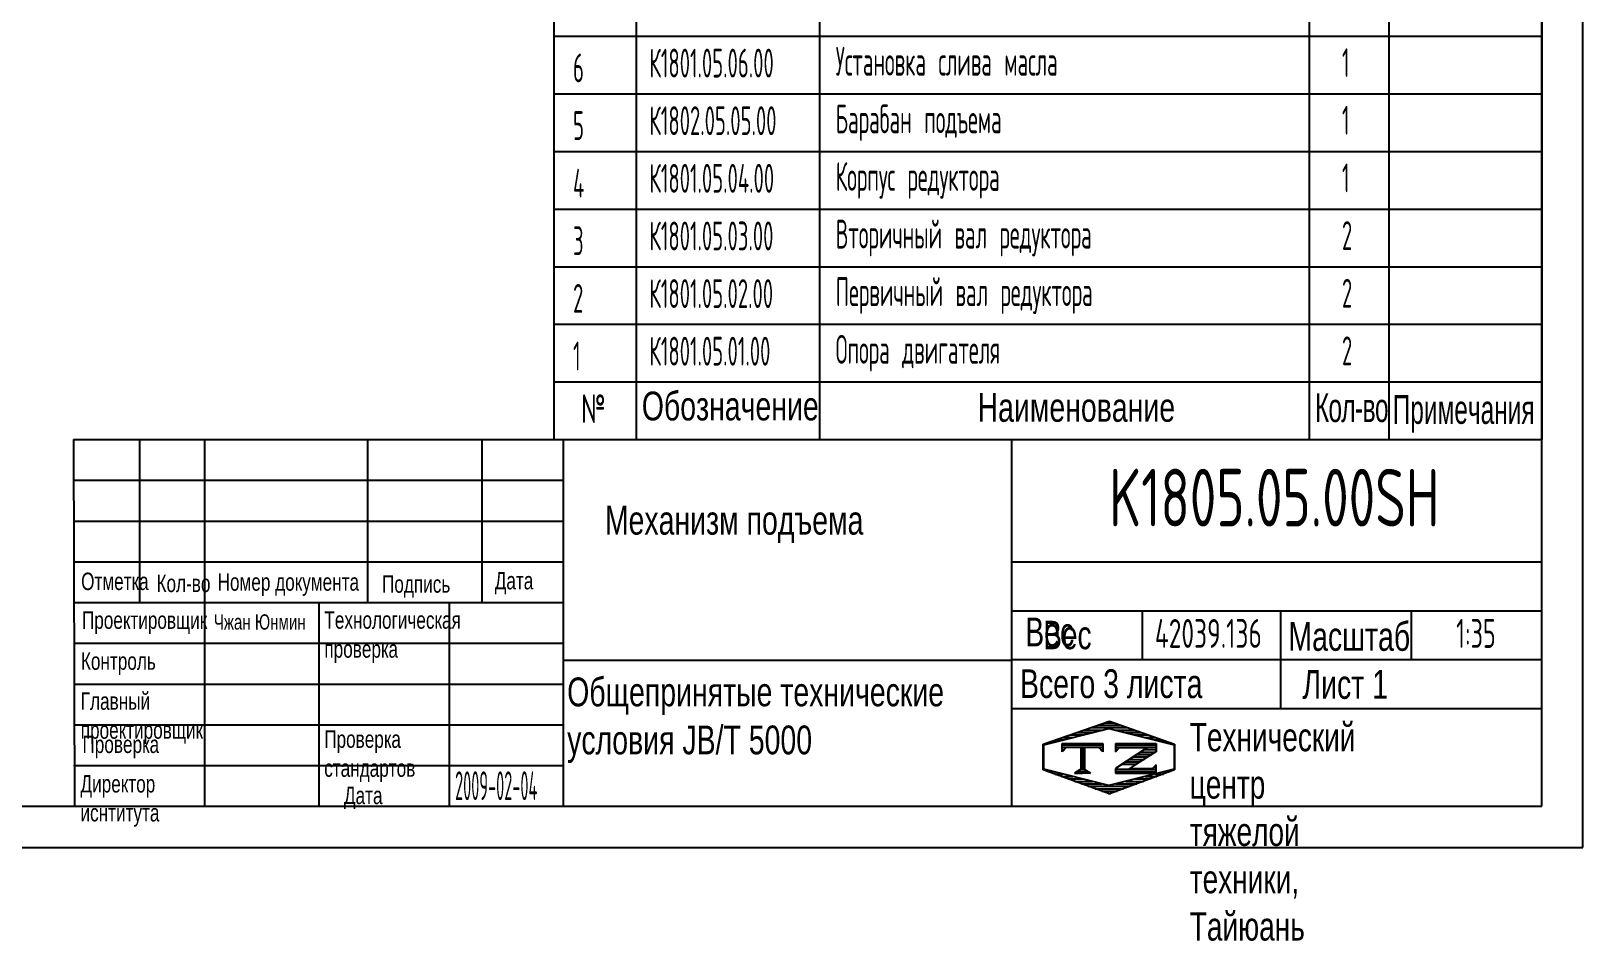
# Model space of a CAD drawing. Header units: millimetres. Extents: x 0 to 14700, y -398 to 10395.
# Drawn here: x 8102 to 14700, y -398 to 3471 of the extents above; entities that cross this region are included whole.
import ezdxf
from ezdxf.enums import TextEntityAlignment as Align

# ---------------------------------------------------------------- set-up
doc = ezdxf.new("R2010")
doc.units = ezdxf.units.MM
doc.header["$LTSCALE"] = 350
for name, color, linetype in [('01', 7, 'Continuous'), ('02', 1, 'Continuous'), ('11', 3, 'Continuous'), ('THICK', 7, 'Continuous')]:
    doc.layers.add(name, color=color, linetype=linetype)
doc.styles.add('HZLIB', font='TXT.shx', dxfattribs={"width": 0.5, "height": 122.5})
doc.styles.get("Standard").update_dxf_attribs({"font": 'isocp', "width": 0.707, "bigfont": 'intecad.shx'})

# ---------------------------------------------------------------- blocks, each defined once
blk = doc.blocks.new('*U149')
at = {"layer": '01'}
for points in [[(415, 5), (415, 292)], [(25, 5), (415, 5)]]:
    blk.add_lwpolyline(points, dxfattribs=at)
at = {"layer": '02'}
for points in [[(420, 0), (420, 297)], [(0, 0), (420, 0)]]:
    blk.add_lwpolyline(points, dxfattribs=at)
blk = doc.blocks.new('*X175')
at = {"color": 0}
for p, q in [((127.06, 7.8), (132.06, 7.8)), ((127.06, 7.5), (132.06, 7.5)), ((127.06, 7.2), (127.32, 7.2)), ((128.77, 6), (130.57, 6)), ((129.23, 6.3), (131.04, 6.3)), ((129.7, 6.6), (131.51, 6.6)), ((130.16, 6.9), (131.98, 6.9)), ((130.62, 7.2), (132.06, 7.2)), ((127.84, 5.4), (129.64, 5.4)), ((128.3, 5.7), (130.1, 5.7))]:
    blk.add_line(p, q, dxfattribs=at)
blk = doc.blocks.new('*X176')
at = {"color": 0}
for p, q in [((127.06, 4.8), (132.06, 4.8)), ((127.06, 4.5), (132.06, 4.5)), ((131.84, 5.1), (132.06, 5.1))]:
    blk.add_line(p, q, dxfattribs=at)
blk = doc.blocks.new('*X174')
at = {"color": 0}
for p, q in [((122.34, 4.5), (123.72, 4.5)), ((122.82, 4.8), (123.24, 4.8))]:
    blk.add_line(p, q, dxfattribs=at)
blk = doc.blocks.new('*X173')
at = {"color": 0}
for p, q in [((120.53, 7.8), (125.53, 7.8)), ((120.53, 7.5), (125.53, 7.5)), ((120.53, 7.2), (120.79, 7.2)), ((125.27, 7.2), (125.53, 7.2))]:
    blk.add_line(p, q, dxfattribs=at)
blk = doc.blocks.new('*X172')
at = {"color": 0}
for p, q in [((123.24, 9.6), (125.52, 9.6)), ((124.1, 9.9), (128.52, 9.9)), ((124.97, 10.2), (127.67, 10.2)), ((125.83, 10.5), (126.82, 10.5)), ((127.02, 9.6), (129.37, 9.6)), ((118.22, 7.8), (118.32, 7.8)), ((118.94, 8.1), (119.52, 8.1)), ((119.8, 8.4), (120.72, 8.4)), ((120.66, 8.7), (121.92, 8.7)), ((121.52, 9), (123.12, 9)), ((122.38, 9.3), (124.32, 9.3)), ((128.22, 9.3), (130.22, 9.3)), ((129.42, 9), (131.07, 9)), ((130.62, 8.7), (131.92, 8.7)), ((131.82, 8.4), (132.77, 8.4)), ((133.02, 8.1), (133.62, 8.1)), ((134.22, 7.8), (134.32, 7.8)), ((118.22, 7.5), (118.27, 7.5)), ((118.22, 7.2), (118.27, 7.2)), ((118.22, 6.9), (118.27, 6.9)), ((118.22, 6.6), (118.27, 6.6)), ((118.22, 6.3), (118.27, 6.3)), ((118.22, 6), (118.27, 6)), ((134.27, 7.5), (134.32, 7.5)), ((134.27, 7.2), (134.32, 7.2)), ((134.27, 6.9), (134.32, 6.9)), ((134.27, 6.6), (134.32, 6.6)), ((134.27, 6.3), (134.32, 6.3)), ((134.27, 6), (134.32, 6)), ((118.22, 5.7), (118.27, 5.7)), ((118.22, 5.4), (118.27, 5.4)), ((118.22, 5.1), (118.27, 5.1)), ((118.22, 4.8), (118.27, 4.8)), ((118.79, 4.5), (119.42, 4.5)), ((119.61, 4.2), (120.62, 4.2)), ((120.43, 3.9), (121.82, 3.9)), ((130.72, 3.9), (132.14, 3.9)), ((131.92, 4.2), (132.95, 4.2)), ((133.12, 4.5), (133.76, 4.5)), ((134.27, 5.7), (134.32, 5.7)), ((134.27, 5.4), (134.32, 5.4)), ((134.27, 5.1), (134.32, 5.1)), ((134.27, 4.8), (134.32, 4.8)), ((121.26, 3.6), (123.02, 3.6)), ((122.08, 3.3), (124.22, 3.3)), ((122.91, 3), (125.42, 3)), ((123.73, 2.7), (128.89, 2.7)), ((124.55, 2.4), (128.07, 2.4)), ((125.38, 2.1), (127.26, 2.1)), ((127.12, 3), (129.7, 3)), ((128.32, 3.3), (130.51, 3.3)), ((129.52, 3.6), (131.32, 3.6)), ((126.2, 1.8), (126.45, 1.8))]:
    blk.add_line(p, q, dxfattribs=at)

msp = doc.modelspace()

# ---------------------------------------------------------------- linework, layer by layer
for p, q in [((10325, 7124.46), (10325, 1734.46)), ((10675, 7124.46), (10675, 1734.46)), ((11454.63, 7124.46), (11454.63, 1734.46)), ((13536.21, 7124.46), (13536.21, 1734.46)), ((13875.15, 7124.46), (13875.15, 1734.46)), ((14525, 7124.46), (14525, 1734.46)), ((10325, 3449.46), (14525, 3449.46)), ((10325, 3204.46), (14525, 3204.46)), ((10325, 2959.46), (14525, 2959.46)), ((10325, 2714.46), (14525, 2714.46)), ((10325, 2469.46), (14525, 2469.46)), ((10325, 2224.46), (14525, 2224.46)), ((10325, 1979.46), (14525, 1979.46)), ((10325, 1734.46), (14525, 1734.46))]:
    msp.add_line(p, q)
at = {"layer": 'THICK'}
for p, q in [((8282.42, 1734.46), (8287.15, 175)), ((8282.42, 1734.46), (14525, 1734.46)), ((8564.3, 1733.71), (8564.3, 1734.46)), ((8564.39, 1041.37), (8564.39, 1734.46)), ((8841.62, 175), (8841.62, 1734.46)), ((9534.72, 1041.37), (9534.72, 1734.46)), ((10019.89, 1041.37), (10019.89, 1734.46)), ((10366.43, 175), (10366.43, 1734.46)), ((12272.44, 175), (12272.44, 1734.46)), ((14525, 175), (14525, 1734.46)), ((8287.15, 1214.64), (10366.43, 1214.64)), ((12272.44, 1214.64), (14525, 1214.64)), ((8287.15, 1041.37), (10366.43, 1041.37)), ((9326.79, 175), (9326.79, 1041.37)), ((9881.27, 175), (9881.27, 1041.37)), ((12272.44, 1006.71), (14525, 1006.71)), ((12826.92, 798.79), (12826.92, 1006.71)), ((13416.05, 590.86), (13416.05, 1006.71)), ((13970.52, 798.79), (13970.52, 1006.71)), ((10366.43, 795.78), (12272.44, 795.78)), ((12272.44, 798.79), (14525, 798.79)), ((12272.44, 590.86), (14525, 590.86)), ((8287.15, 175), (14525, 175))]:
    msp.add_line(p, q, dxfattribs=at)
at = {"layer": 'THICK', "color": 3}
for p, q in [((8287.15, 1561.19), (10366.43, 1561.19)), ((8287.15, 1387.92), (10366.43, 1387.92)), ((8287.15, 868.09), (10366.43, 868.09)), ((8287.15, 694.82), (10366.43, 694.82)), ((12405.94, 438.59), (12686.81, 536.42)), ((12686.81, 536.42), (12964.04, 438.59)), ((8287.15, 521.55), (10366.43, 521.55)), ((12407.76, 436.38), (12685, 505.69)), ((12685, 505.69), (12962.23, 436.38)), ((12405.94, 329.64), (12405.94, 438.59)), ((12407.76, 332.42), (12407.76, 436.38)), ((12486.04, 407.16), (12486.04, 441.82)), ((12486.04, 441.82), (12659.32, 441.82)), ((12503.37, 424.49), (12486.04, 407.16)), ((12641.99, 424.49), (12503.37, 424.49)), ((12565.1, 424.66), (12565.1, 329.61)), ((12572.68, 424.66), (12572.68, 329.61)), ((12581.34, 424.66), (12581.34, 329.61)), ((12659.32, 407.16), (12641.99, 424.49)), ((12659.32, 441.82), (12659.32, 407.16)), ((12712.38, 441.82), (12712.38, 407.16)), ((12712.38, 441.82), (12885.65, 441.82)), ((12712.38, 407.16), (12729.7, 424.49)), ((12848.83, 424.49), (12712.38, 336.21)), ((12729.7, 424.49), (12848.83, 424.49)), ((12885.65, 407.49), (12796.87, 350.68)), ((12885.65, 441.82), (12885.65, 407.16)), ((12962.23, 436.38), (12962.23, 332.42)), ((12964.04, 438.59), (12964.04, 329.64)), ((8287.15, 348.27), (10366.43, 348.27)), ((12685, 263.11), (12407.76, 332.42)), ((12572.68, 337.53), (12539.11, 316.4)), ((12572.68, 337.53), (12606.25, 316.4)), ((12962.23, 332.42), (12685, 263.11)), ((12712.38, 336.21), (12712.38, 316.4)), ((12796.87, 350.68), (12770.39, 333.73)), ((12868.32, 333.73), (12770.39, 333.73)), ((12885.65, 351.06), (12868.32, 333.73)), ((12885.65, 316.4), (12885.65, 351.06)), ((12686.81, 227.36), (12405.94, 329.64)), ((12539.11, 316.4), (12572.68, 316.4)), ((12606.25, 316.4), (12572.68, 316.4)), ((12964.04, 329.64), (12686.81, 227.36)), ((12712.38, 316.4), (12885.65, 316.4))]:
    msp.add_line(p, q, dxfattribs=at)
for p in [(8287.15, 348.27), (8287.15, 175)]:
    msp.add_point(p, dxfattribs=at)

# ---------------------------------------------------------------- block references
at = {"layer": '01', "xscale": 35, "yscale": 35, "zscale": 35}
msp.add_blockref('*U149', (0, 0), dxfattribs=at)
at = {"layer": 'THICK', "color": 3, "xscale": 34.65472863241359, "yscale": 34.65472863240757, "zscale": 34.65472863240772}
for name in ['*X172', '*X173', '*X175', '*X174', '*X176']:
    msp.add_blockref(name, (8309.07, 166.53), dxfattribs=at)

# ---------------------------------------------------------------- texts
at = {"style": 'HZLIB', "width": 0.5}
for s, p in [('6', (10406.67, 3253.46)), ('К1801.05.06.00', (10731.13, 3273.87)), ('Установка слива масла', (11523.39, 3281.77)), ('1', (13675.51, 3275.56)), ('5', (10406.67, 3008.46)), ('К1802.05.05.00', (10731.13, 3028.87)), ('Барабан подъема', (11523.39, 3036.78)), ('1', (13675.51, 3030.56)), ('К1801.05.04.00', (10731.13, 2783.87)), ('Корпус редуктора', (11523.39, 2791.78)), ('1', (13675.51, 2785.56)), ('4', (10406.67, 2763.46)), ('3', (10406.67, 2518.46)), ('К1801.05.03.00', (10731.13, 2538.87)), ('Вторичный вал редуктора', (11523.39, 2546.78)), ('2', (13675.51, 2540.56)), ('2', (10406.67, 2273.46)), ('К1801.05.02.00', (10731.13, 2293.87)), ('Первичный вал редуктора', (11523.39, 2301.78)), ('2', (13675.51, 2295.56)), ('Опора двигателя', (11523.39, 2056.78)), ('1', (10406.67, 2028.46)), ('К1801.05.01.00', (10731.13, 2048.87)), ('2', (13675.51, 2050.56))]:
    msp.add_text(s, height=122.5, dxfattribs=at).set_placement(p)
at = {"layer": '01', "attachment_point": 1}
for s, insert, char_height in [('{\\Fisocp,intecad|c204;№}', (10440.75, 1926.77), 122.5), ('{\\fArial|b0|i0|c204|p34;Обозначение}', (10698.94, 1938.32), 122.5), ('{\\fArial|b0|i0|c204|p34;Наименование}', (12126.2, 1932.57), 122.5), ('{\\fArial|b0|i0|c204|p34;\\W0.607;\\T0.95;Кол-во}', (13560.57, 1931.52), 122.5), ('{\\fArial|b0|i0|c204|p34;\\W0.607;Примечания}', (13891.29, 1923.71), 122.5), ('{\\fArial|b0|i0|c204|p34;\\C3;Механизм подъема}', (10541.94, 1452.66), 122.5), ('{\\fArial|b0|i0|c204|p34;Отметка}', (8315.45, 1168.47), 73.8927), ('{\\fArial|b0|i0|c204|p34;Кол-во}', (8635.9, 1159.97), 73.8927), ('{\\fArial|b0|i0|c204|p34;Номер документа}', (8895.47, 1165.66), 73.8927), ('{\\fArial|b0|i0|c204|p34;Подпись}', (9594.41, 1157.14), 73.8927), ('{\\fArial|b0|i0|c204|p34;Дата}', (10073.67, 1171.31), 73.8927), ('{\\fArial|b0|i0|c204|p34;Проектировщик}', (8318.7, 1003.42), 73.8927), ('{\\fArial|b0|i0|c204|p34;\\C3;Чжан Юнмин}', (8879.44, 991.24), 65), ('{\\fArial|b0|i0|c204|p34;Технологическая\\Pпроверка}', (9349.49, 1003.97), 73.8927), ('{\\fArial|b0|i0|c204|p34;Вес}', (12328.77, 977.54), 122.5), ('{\\fArial|b0|i0|c204|p34;Вес}', (12405.55, 963.68), 120.6913), ('{\\fArial|b0|i0|c204|p34;Масштаб}', (13447.8, 958.7), 122.5), ('{\\fArial|b0|i0|c204|p34;Контроль}', (8314.46, 829.37), 73.8927), ('{\\fArial|b0|i0|c204|p34;Общепринятые технические\\Pусловия \\fArial|b0|i0|c0|p34;JB/T 5000}', (10381.68, 722.67), 122.5), ('{\\fArial|b0|i0|c204|p34;Всего 3 листа}', (12306.77, 757.7), 122.5), ('{\\fArial|b0|i0|c204|p34;Лист 1}', (13507.53, 754.56), 122.5), ('{\\fArial|b0|i0|c204|p34;Главный\\Pпроектировщик}', (8313.8, 659.29), 73.8927), ('{\\fArial|b0|i0|c204|p34;Проверка}', (8321.02, 475.52), 73.8927), ('{\\fArial|b0|i0|c204|p34;Проверка\\Pстандартов}', (9348.78, 497.47), 73.8927), ('{\\fArial|b0|i0|c204|p34;Директор\\Pиснтитута}', (8312.66, 307.63), 73.8927), ('{\\fArial|b0|i0|c204|p34;Дата}', (9432.74, 258.24), 73.8927)]:
    msp.add_mtext(s, dxfattribs=dict(at, insert=insert, char_height=char_height))
at = {"layer": '01', "insert": (13028.41, 529.61), "char_height": 120.6913, "width": 5.6717, "attachment_point": 1}
msp.add_mtext('{\\fArial|b0|i0|c204|p34;Технический центр\\Pтяжелой техники, Тайюань}', dxfattribs=at)
at = {"layer": '11'}
for s, height, width, p, p2 in [('K1805.05.00SH', 245, 0.694153, (12685.55, 1365), (14089.45, 1365)), ('42039.136', 122.5, 0.651275, (12880, 848.75), (13335, 848.75)), ('1:35', 122.5, 0.656293, (14160.93, 848.75), (14329.07, 848.75)), ('2009-02-04', 122.5, 0.410893, (9905, 201.25), (10255, 201.25))]:
    msp.add_text(s, height=height, dxfattribs=dict(at, width=width)).set_placement(p, p2, align=Align.FIT)

doc.saveas('drawing.dxf')
